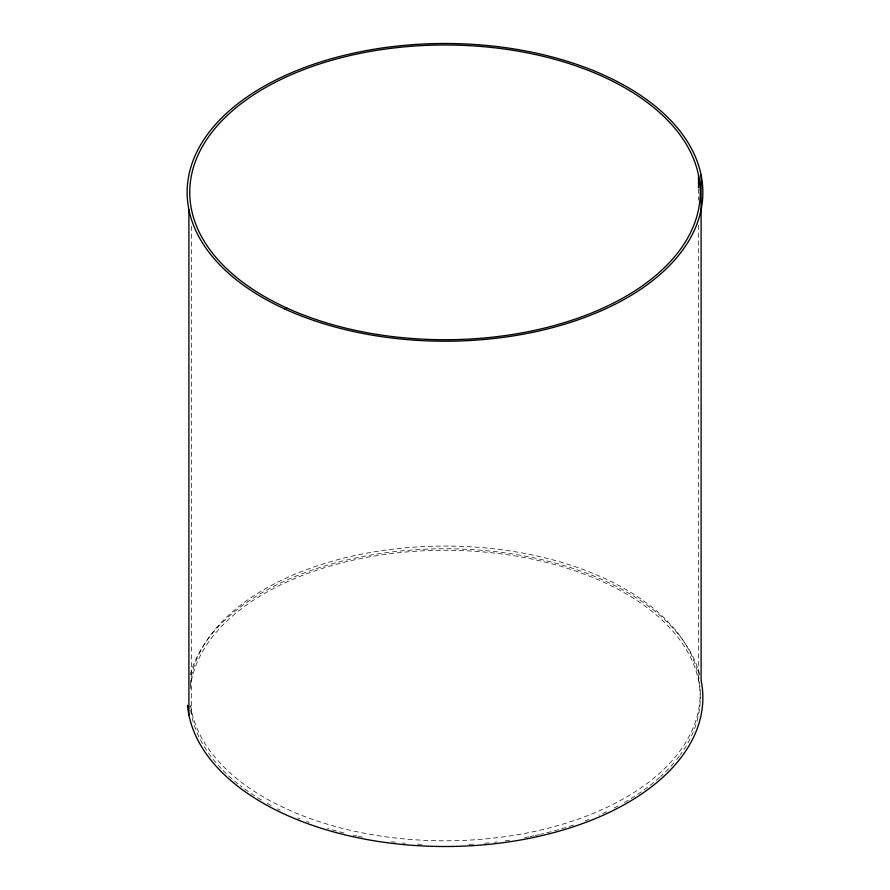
<?xml version="1.0" encoding="UTF-8"?>
<svg xmlns="http://www.w3.org/2000/svg" width="890" height="890" viewBox="0 0 890 890"><rect width="100%" height="100%" fill="white"/><g stroke="black" fill="none" stroke-linecap="round" stroke-linejoin="round"><path stroke-width="0.67" stroke-dasharray="4.45 3.34" d="M698.517 189.092L698.517 200.194M698.517 225.181L698.517 680.494M191.484 226.16L191.484 714.792M190.193 674.831A257.855 148.864 0 0 1 445.323 548.774A257.855 148.864 0 0 1 699.907 675.21M190.226 688.626A255.252 147.373 0 0 1 503.139 554.147A255.252 147.373 0 0 1 680.272 754.809M679.404 755.977A255.252 147.373 0 0 1 674.665 761.951M673.83 762.941A255.252 147.373 0 0 1 660.692 776.447M659.657 777.382A255.252 147.373 0 0 1 622.9 803.325M618.016 805.995A255.252 147.373 0 0 1 613.021 808.576M606.635 811.691A255.252 147.373 0 0 1 598.803 815.251M588.88 819.367A255.252 147.373 0 0 1 585.097 820.825M573.438 824.997A255.252 147.373 0 0 1 540.697 834.264M539.307 834.586A255.252 147.373 0 0 1 535.368 835.465M534.045 835.755A255.252 147.373 0 0 1 530.051 836.589M528.716 836.856A255.252 147.373 0 0 1 524.677 837.646M509.614 840.205A255.252 147.373 0 0 1 504.063 841.006M497.098 841.907A255.252 147.373 0 0 1 494.295 842.24M488.699 842.83A255.252 147.373 0 0 1 484.494 843.231M473.335 844.098A255.252 147.373 0 0 1 467.84 844.421M421.827 844.399A255.252 147.373 0 0 1 414.918 843.987M405.295 843.219A255.252 147.373 0 0 1 402.503 842.952M395.538 842.218A255.252 147.373 0 0 1 391.355 841.718M362.475 837.09A255.252 147.373 0 0 1 358.436 836.277M357.101 835.999A255.252 147.373 0 0 1 353.119 835.131M343.963 832.973A255.252 147.373 0 0 1 327.565 828.49M309.03 822.36A255.252 147.373 0 0 1 306.449 821.414M300.119 818.967A255.252 147.373 0 0 1 297.627 817.966M280.161 810.156A255.252 147.373 0 0 1 277.558 808.877M271.183 805.561A255.252 147.373 0 0 1 266.21 802.813M261.36 799.988A255.252 147.373 0 0 1 240.3 785.681M237.997 783.868A255.252 147.373 0 0 1 222.144 769.494M221.187 768.504A255.252 147.373 0 0 1 190.226 706.604M190.226 684.41A255.252 147.373 0 0 1 577.143 567.353A255.252 147.373 0 0 1 577.043 819.545A255.252 147.373 0 0 1 190.226 702.388"/><path stroke-width="1.33" d="M701.098 175.03L701.098 680.316A257.855 148.864 0 0 1 466.649 845.99A257.855 148.864 0 0 1 187.49 705.303M698.517 175.208L698.517 187.701M188.903 209.684L188.903 714.97M285.123 309.153A257.855 148.864 0 0 0 700.141 213.889A257.855 148.864 0 0 0 349.737 54.023A257.855 148.864 0 0 0 285.123 309.153M286.736 307.984A255.252 147.373 0 0 0 697.56 213.678A255.252 147.373 0 0 0 350.693 55.414A255.252 147.373 0 0 0 286.736 307.984"/></g></svg>
